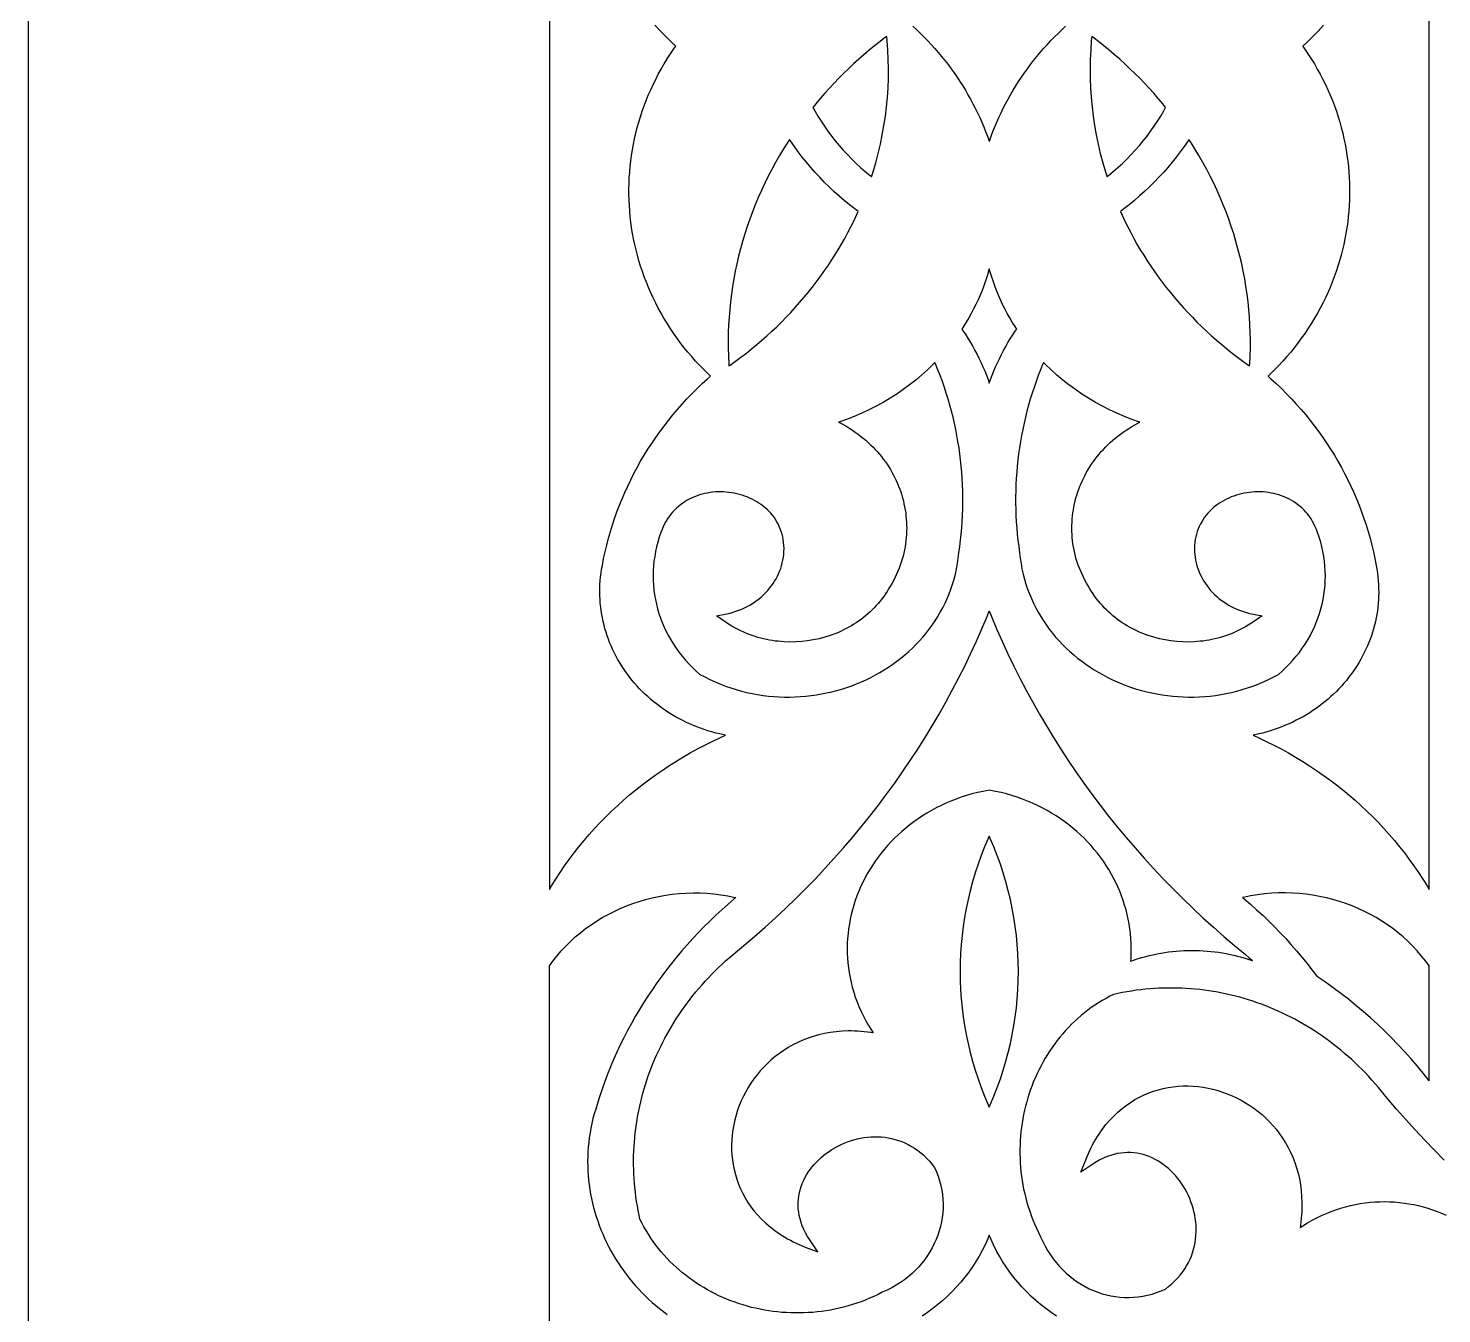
# Model space of a CAD drawing. Extents: x -492 to 492, y -420 to 420.
# Drawn here: x -492.5 to -356.9, y -324.9 to -201.6 of the extents above; entities that cross this region are included whole.
import ezdxf

# ---------------------------------------------------------------- set-up
doc = ezdxf.new("R2010")
doc.units = 0
doc.layers.add('LAYER_1', color=18, linetype='CONTINUOUS')

msp = doc.modelspace()

# ---------------------------------------------------------------- linework, layer by layer
at = {"layer": 'LAYER_1'}
for points in [[(-492.5, -420), (492.5, -420), (492.5, 420), (-492.5, 420)], [(-416.12, -210.98), (-415.78, -211.46), (-415.44, -211.93), (-415.07, -212.39), (-414.7, -212.84), (-414.31, -213.28), (-413.91, -213.71), (-413.5, -214.13), (-413.08, -214.55), (-412.64, -214.95), (-412.19, -215.34), (-411.73, -215.72), (-411.6, -215.83), (-411.45, -215.36), (-411.19, -214.48), (-410.95, -213.6), (-410.74, -212.71), (-410.56, -211.82), (-410.4, -210.92), (-410.27, -210.02), (-410.16, -209.12), (-410.07, -208.21), (-410.01, -207.3), (-409.98, -206.4), (-409.97, -205.49), (-409.99, -204.58), (-410.03, -203.67), (-410.09, -202.75), (-410.13, -202.37), (-410.25, -202.45), (-410.78, -202.86), (-411.3, -203.27), (-411.82, -203.69), (-412.33, -204.12), (-412.82, -204.56), (-413.32, -205), (-413.8, -205.46), (-414.27, -205.92), (-414.74, -206.38), (-415.19, -206.86), (-415.64, -207.34), (-416.08, -207.82), (-416.51, -208.32), (-416.94, -208.82), (-417.22, -209.17), (-417.04, -209.51), (-416.75, -210.01), (-416.44, -210.5)], [(-389.15, -215.36), (-389, -215.83), (-388.87, -215.72), (-388.41, -215.34), (-387.96, -214.95), (-387.52, -214.55), (-387.1, -214.13), (-386.69, -213.71), (-386.29, -213.28), (-385.9, -212.84), (-385.53, -212.39), (-385.16, -211.93), (-384.82, -211.46), (-384.48, -210.98), (-384.16, -210.5), (-383.85, -210.01), (-383.56, -209.51), (-383.38, -209.17), (-383.66, -208.82), (-384.09, -208.32), (-384.52, -207.82), (-384.96, -207.34), (-385.41, -206.86), (-385.86, -206.38), (-386.33, -205.92), (-386.8, -205.46), (-387.28, -205), (-387.78, -204.56), (-388.27, -204.12), (-388.78, -203.69), (-389.3, -203.27), (-389.82, -202.86), (-390.35, -202.45), (-390.47, -202.37), (-390.51, -202.75), (-390.57, -203.67), (-390.61, -204.58), (-390.63, -205.49), (-390.62, -206.4), (-390.59, -207.3), (-390.53, -208.21), (-390.44, -209.12), (-390.33, -210.02), (-390.2, -210.92), (-390.04, -211.82), (-389.86, -212.71), (-389.65, -213.6), (-389.41, -214.48)], [(-425.34, -230.78), (-425.35, -231.52), (-425.35, -232.27), (-425.33, -233.01), (-425.29, -233.76), (-425.28, -233.98), (-425.17, -233.91), (-424.64, -233.53), (-424.12, -233.14), (-423.6, -232.75), (-423.1, -232.34), (-422.6, -231.93), (-422.11, -231.51), (-421.63, -231.09), (-421.15, -230.66), (-420.69, -230.22), (-420.23, -229.77), (-419.79, -229.31), (-419.35, -228.85), (-418.92, -228.39), (-418.49, -227.91), (-418.08, -227.43), (-417.68, -226.94), (-417.28, -226.45), (-416.9, -225.95), (-416.52, -225.44), (-416.16, -224.93), (-415.8, -224.42), (-415.46, -223.89), (-415.12, -223.36), (-414.79, -222.83), (-414.47, -222.29), (-414.17, -221.74), (-413.87, -221.19), (-413.58, -220.64), (-413.3, -220.08), (-413.04, -219.51), (-412.88, -219.16), (-413.21, -218.91), (-413.72, -218.51), (-414.22, -218.1), (-414.72, -217.67), (-415.2, -217.24), (-415.67, -216.8), (-416.13, -216.34), (-416.57, -215.88), (-417.01, -215.41), (-417.43, -214.93), (-417.84, -214.44), (-418.24, -213.94), (-418.63, -213.43), (-419, -212.92), (-419.37, -212.39), (-419.46, -212.25), (-419.63, -212.51), (-420.03, -213.15), (-420.42, -213.8), (-420.8, -214.46), (-421.16, -215.12), (-421.51, -215.79), (-421.84, -216.46), (-422.16, -217.14), (-422.46, -217.82), (-422.75, -218.51), (-423.02, -219.21), (-423.28, -219.91), (-423.52, -220.61), (-423.75, -221.31), (-423.97, -222.03), (-424.16, -222.74), (-424.35, -223.46), (-424.52, -224.18), (-424.67, -224.9), (-424.81, -225.63), (-424.93, -226.36), (-425.04, -227.09), (-425.13, -227.83), (-425.2, -228.56), (-425.26, -229.3), (-425.31, -230.04)], [(-382.52, -227.43), (-382.11, -227.91), (-381.68, -228.39), (-381.25, -228.85), (-380.81, -229.31), (-380.37, -229.77), (-379.91, -230.22), (-379.45, -230.66), (-378.97, -231.09), (-378.49, -231.51), (-378, -231.93), (-377.5, -232.34), (-377, -232.75), (-376.48, -233.14), (-375.96, -233.53), (-375.43, -233.91), (-375.32, -233.98), (-375.31, -233.76), (-375.27, -233.01), (-375.25, -232.27), (-375.25, -231.52), (-375.26, -230.78), (-375.29, -230.04), (-375.34, -229.3), (-375.4, -228.56), (-375.47, -227.83), (-375.56, -227.09), (-375.67, -226.36), (-375.79, -225.63), (-375.93, -224.9), (-376.08, -224.18), (-376.25, -223.46), (-376.44, -222.74), (-376.63, -222.03), (-376.85, -221.31), (-377.08, -220.61), (-377.32, -219.91), (-377.58, -219.21), (-377.85, -218.51), (-378.14, -217.82), (-378.44, -217.14), (-378.76, -216.46), (-379.09, -215.79), (-379.44, -215.12), (-379.8, -214.46), (-380.18, -213.8), (-380.57, -213.15), (-380.97, -212.51), (-381.14, -212.25), (-381.23, -212.39), (-381.6, -212.92), (-381.97, -213.43), (-382.36, -213.94), (-382.76, -214.44), (-383.17, -214.93), (-383.59, -215.41), (-384.03, -215.88), (-384.47, -216.34), (-384.93, -216.8), (-385.4, -217.24), (-385.88, -217.67), (-386.38, -218.1), (-386.88, -218.51), (-387.39, -218.91), (-387.72, -219.16), (-387.56, -219.51), (-387.3, -220.08), (-387.02, -220.64), (-386.73, -221.19), (-386.43, -221.74), (-386.13, -222.29), (-385.81, -222.83), (-385.48, -223.36), (-385.14, -223.89), (-384.8, -224.42), (-384.44, -224.93), (-384.08, -225.44), (-383.7, -225.95), (-383.32, -226.45), (-382.92, -226.94)], [(-398.8, -228.52), (-399.02, -228.08), (-399.22, -227.64), (-399.42, -227.2), (-399.61, -226.75), (-399.78, -226.29), (-399.94, -225.83), (-400.1, -225.37), (-400.24, -224.9), (-400.3, -224.67), (-400.36, -224.9), (-400.5, -225.37), (-400.66, -225.83), (-400.82, -226.29), (-400.99, -226.75), (-401.18, -227.2), (-401.38, -227.64), (-401.58, -228.08), (-401.8, -228.52), (-402.03, -228.95), (-402.27, -229.38), (-402.51, -229.8), (-402.77, -230.21), (-402.93, -230.45), (-402.79, -230.64), (-402.55, -231.01), (-402.32, -231.38), (-402.09, -231.75), (-401.88, -232.13), (-401.67, -232.51), (-401.47, -232.9), (-401.27, -233.29), (-401.09, -233.68), (-400.91, -234.07), (-400.74, -234.47), (-400.58, -234.87), (-400.42, -235.28), (-400.3, -235.63), (-400.18, -235.28), (-400.02, -234.87), (-399.86, -234.47), (-399.69, -234.07), (-399.51, -233.68), (-399.33, -233.29), (-399.13, -232.9), (-398.93, -232.51), (-398.72, -232.13), (-398.51, -231.75), (-398.28, -231.38), (-398.05, -231.01), (-397.81, -230.64), (-397.67, -230.45), (-397.83, -230.21), (-398.09, -229.8), (-398.33, -229.38), (-398.57, -228.95)], [(-404.07, -237.76), (-404.24, -237.18), (-404.42, -236.61), (-404.6, -236.04), (-404.8, -235.47), (-405, -234.91), (-405.22, -234.35), (-405.45, -233.79), (-405.51, -233.64), (-405.7, -233.85), (-406.24, -234.36), (-406.79, -234.86), (-407.36, -235.34), (-407.95, -235.81), (-408.56, -236.25), (-409.18, -236.68), (-409.82, -237.09), (-410.48, -237.48), (-411.15, -237.85), (-411.84, -238.2), (-412.54, -238.53), (-413.26, -238.83), (-413.99, -239.12), (-414.73, -239.38), (-414.75, -239.39), (-414.55, -239.49), (-414.26, -239.65), (-413.97, -239.81), (-413.69, -239.98), (-413.42, -240.16), (-413.15, -240.34), (-412.89, -240.53), (-412.64, -240.72), (-412.39, -240.92), (-412.15, -241.12), (-411.91, -241.33), (-411.69, -241.54), (-411.47, -241.76), (-411.25, -241.99), (-411.05, -242.21), (-410.84, -242.45), (-410.65, -242.68), (-410.47, -242.92), (-410.29, -243.17), (-410.11, -243.42), (-409.95, -243.67), (-409.79, -243.93), (-409.64, -244.19), (-409.5, -244.45), (-409.36, -244.71), (-409.23, -244.98), (-409.11, -245.25), (-409, -245.53), (-408.89, -245.81), (-408.79, -246.08), (-408.7, -246.37), (-408.62, -246.65), (-408.54, -246.93), (-408.48, -247.22), (-408.42, -247.51), (-408.37, -247.8), (-408.32, -248.09), (-408.29, -248.38), (-408.26, -248.68), (-408.24, -248.97), (-408.23, -249.27), (-408.22, -249.56), (-408.23, -249.86), (-408.24, -250.16), (-408.26, -250.45), (-408.29, -250.75), (-408.33, -251.05), (-408.38, -251.34), (-408.44, -251.64), (-408.5, -251.94), (-408.57, -252.23), (-408.65, -252.52), (-408.75, -252.82), (-408.84, -253.11), (-408.95, -253.4), (-409.07, -253.69), (-409.2, -253.97), (-409.33, -254.26), (-409.47, -254.54), (-409.63, -254.82), (-409.79, -255.1), (-409.96, -255.37), (-410.11, -255.62), (-410.27, -255.86), (-410.43, -256.1), (-410.6, -256.33), (-410.78, -256.55), (-410.96, -256.77), (-411.15, -256.98), (-411.34, -257.19), (-411.54, -257.39), (-411.74, -257.58), (-411.95, -257.77), (-412.16, -257.95), (-412.38, -258.13), (-412.6, -258.3), (-412.83, -258.47), (-413.06, -258.62), (-413.29, -258.77), (-413.53, -258.92), (-413.77, -259.06), (-414.02, -259.19), (-414.27, -259.32), (-414.52, -259.44), (-414.77, -259.55), (-415.03, -259.66), (-415.56, -259.85), (-416.09, -260.02), (-416.63, -260.17), (-417.18, -260.28), (-417.73, -260.37), (-418.29, -260.44), (-418.85, -260.47), (-419.42, -260.48), (-419.98, -260.46), (-420.26, -260.44), (-420.54, -260.41), (-420.83, -260.38), (-421.11, -260.34), (-421.39, -260.29), (-421.67, -260.24), (-421.95, -260.17), (-422.22, -260.1), (-422.5, -260.03), (-422.77, -259.94), (-423.05, -259.85), (-423.32, -259.75), (-423.59, -259.65), (-423.85, -259.53), (-424.12, -259.41), (-424.38, -259.29), (-424.64, -259.15), (-424.9, -259.01), (-425.15, -258.86), (-425.4, -258.7), (-425.65, -258.53), (-426.47, -257.95), (-425.47, -257.77), (-425.17, -257.7), (-424.88, -257.62), (-424.6, -257.53), (-424.32, -257.43), (-424.05, -257.32), (-423.78, -257.2), (-423.52, -257.07), (-423.27, -256.94), (-423.03, -256.79), (-422.79, -256.63), (-422.56, -256.47), (-422.34, -256.29), (-422.13, -256.11), (-421.92, -255.92), (-421.73, -255.73), (-421.54, -255.52), (-421.37, -255.31), (-421.2, -255.1), (-421.04, -254.87), (-420.89, -254.64), (-420.75, -254.41), (-420.63, -254.17), (-420.51, -253.92), (-420.41, -253.67), (-420.31, -253.41), (-420.23, -253.15), (-420.16, -252.89), (-420.1, -252.62), (-420.05, -252.35), (-420.02, -252.08), (-420, -251.8), (-419.99, -251.5), (-420, -251.21), (-420.03, -250.93), (-420.07, -250.65), (-420.12, -250.38), (-420.18, -250.12), (-420.26, -249.87), (-420.35, -249.62), (-420.45, -249.38), (-420.56, -249.15), (-420.68, -248.93), (-420.81, -248.72), (-420.95, -248.51), (-421.1, -248.31), (-421.26, -248.12), (-421.43, -247.94), (-421.61, -247.76), (-421.79, -247.6), (-421.99, -247.44), (-422.19, -247.29), (-422.4, -247.15), (-422.61, -247.01), (-422.83, -246.89), (-423.06, -246.77), (-423.29, -246.66), (-423.52, -246.56), (-423.76, -246.47), (-424.01, -246.39), (-424.26, -246.32), (-424.51, -246.25), (-424.76, -246.2), (-425.01, -246.16), (-425.27, -246.12), (-425.53, -246.09), (-425.79, -246.08), (-426.05, -246.07), (-426.31, -246.07), (-426.57, -246.08), (-426.83, -246.11), (-427.09, -246.14), (-427.34, -246.18), (-427.59, -246.23), (-427.84, -246.29), (-428.09, -246.36), (-428.34, -246.44), (-428.58, -246.54), (-428.81, -246.64), (-429.04, -246.75), (-429.27, -246.87), (-429.49, -247), (-429.71, -247.14), (-429.92, -247.3), (-430.12, -247.46), (-430.31, -247.63), (-430.5, -247.82), (-430.68, -248.01), (-430.85, -248.22), (-431.02, -248.43), (-431.17, -248.66), (-431.32, -248.9), (-431.45, -249.15), (-431.58, -249.41), (-431.69, -249.68), (-431.8, -249.97), (-431.96, -250.43), (-432.1, -250.89), (-432.22, -251.34), (-432.32, -251.8), (-432.4, -252.27), (-432.47, -252.73), (-432.51, -253.19), (-432.54, -253.65), (-432.55, -254.11), (-432.54, -254.58), (-432.52, -255.03), (-432.47, -255.49), (-432.41, -255.95), (-432.33, -256.4), (-432.23, -256.85), (-432.12, -257.3), (-431.99, -257.74), (-431.84, -258.18), (-431.68, -258.61), (-431.49, -259.04), (-431.29, -259.46), (-431.08, -259.88), (-430.85, -260.28), (-430.6, -260.69), (-430.33, -261.08), (-430.05, -261.47), (-429.76, -261.85), (-429.44, -262.22), (-429.12, -262.58), (-428.77, -262.93), (-428.41, -263.27), (-428.06, -263.58), (-427.59, -263.83), (-427.1, -264.07), (-426.6, -264.3), (-426.1, -264.51), (-425.59, -264.71), (-425.08, -264.88), (-424.57, -265.04), (-424.06, -265.19), (-423.55, -265.31), (-423.04, -265.42), (-422.52, -265.52), (-422, -265.6), (-421.49, -265.66), (-420.97, -265.71), (-420.46, -265.74), (-419.94, -265.76), (-419.43, -265.76), (-418.92, -265.75), (-418.41, -265.72), (-417.9, -265.68), (-417.39, -265.62), (-416.89, -265.55), (-416.39, -265.46), (-415.9, -265.36), (-415.41, -265.25), (-414.92, -265.13), (-414.44, -264.99), (-413.96, -264.83), (-413.49, -264.67), (-413.03, -264.49), (-412.57, -264.3), (-412.12, -264.09), (-411.67, -263.87), (-411.23, -263.64), (-410.8, -263.4), (-410.38, -263.15), (-409.97, -262.89), (-409.56, -262.61), (-409.17, -262.32), (-408.78, -262.02), (-408.4, -261.71), (-408.03, -261.39), (-407.68, -261.06), (-407.33, -260.72), (-407, -260.37), (-406.67, -260), (-406.36, -259.63), (-406.06, -259.25), (-405.78, -258.86), (-405.5, -258.45), (-405.24, -258.04), (-405, -257.62), (-404.76, -257.19), (-404.54, -256.76), (-404.34, -256.31), (-404.15, -255.85), (-403.98, -255.39), (-403.82, -254.92), (-403.67, -254.44), (-403.55, -253.95), (-403.44, -253.45), (-403.35, -252.95), (-403.27, -252.44), (-403.21, -251.91), (-403.13, -251.31), (-403.05, -250.71), (-402.99, -250.12), (-402.93, -249.53), (-402.89, -248.93), (-402.86, -248.34), (-402.84, -247.74), (-402.83, -247.15), (-402.83, -246.56), (-402.84, -245.96), (-402.86, -245.37), (-402.89, -244.78), (-402.93, -244.18), (-402.98, -243.59), (-403.05, -243), (-403.12, -242.41), (-403.2, -241.83), (-403.3, -241.24), (-403.4, -240.66), (-403.51, -240.07), (-403.64, -239.49), (-403.77, -238.91), (-403.92, -238.33)], [(-371.83, -262.93), (-371.48, -262.58), (-371.16, -262.22), (-370.84, -261.85), (-370.55, -261.47), (-370.27, -261.08), (-370, -260.69), (-369.75, -260.28), (-369.52, -259.88), (-369.31, -259.46), (-369.11, -259.04), (-368.92, -258.61), (-368.76, -258.18), (-368.61, -257.74), (-368.48, -257.3), (-368.37, -256.85), (-368.27, -256.4), (-368.19, -255.95), (-368.13, -255.49), (-368.08, -255.03), (-368.06, -254.58), (-368.05, -254.11), (-368.06, -253.65), (-368.09, -253.19), (-368.13, -252.73), (-368.2, -252.27), (-368.28, -251.8), (-368.38, -251.34), (-368.5, -250.89), (-368.64, -250.43), (-368.8, -249.97), (-368.91, -249.68), (-369.02, -249.41), (-369.15, -249.15), (-369.28, -248.9), (-369.43, -248.66), (-369.58, -248.43), (-369.75, -248.22), (-369.92, -248.01), (-370.1, -247.82), (-370.29, -247.63), (-370.48, -247.46), (-370.68, -247.3), (-370.89, -247.14), (-371.11, -247), (-371.33, -246.87), (-371.56, -246.75), (-371.79, -246.64), (-372.02, -246.54), (-372.26, -246.44), (-372.51, -246.36), (-372.76, -246.29), (-373.01, -246.23), (-373.26, -246.18), (-373.51, -246.14), (-373.77, -246.11), (-374.03, -246.08), (-374.29, -246.07), (-374.55, -246.07), (-374.81, -246.08), (-375.07, -246.09), (-375.33, -246.12), (-375.59, -246.16), (-375.84, -246.2), (-376.09, -246.25), (-376.35, -246.32), (-376.59, -246.39), (-376.84, -246.47), (-377.08, -246.56), (-377.31, -246.66), (-377.54, -246.77), (-377.77, -246.89), (-377.99, -247.01), (-378.2, -247.15), (-378.41, -247.29), (-378.61, -247.44), (-378.81, -247.6), (-378.99, -247.76), (-379.17, -247.94), (-379.34, -248.12), (-379.5, -248.31), (-379.65, -248.51), (-379.79, -248.72), (-379.92, -248.93), (-380.04, -249.15), (-380.15, -249.38), (-380.25, -249.62), (-380.34, -249.87), (-380.42, -250.12), (-380.48, -250.38), (-380.53, -250.65), (-380.57, -250.93), (-380.6, -251.21), (-380.61, -251.5), (-380.6, -251.8), (-380.58, -252.08), (-380.55, -252.35), (-380.5, -252.62), (-380.44, -252.89), (-380.37, -253.15), (-380.29, -253.41), (-380.19, -253.67), (-380.09, -253.92), (-379.97, -254.17), (-379.85, -254.41), (-379.71, -254.64), (-379.56, -254.87), (-379.4, -255.1), (-379.23, -255.31), (-379.06, -255.52), (-378.87, -255.73), (-378.68, -255.92), (-378.47, -256.11), (-378.26, -256.29), (-378.04, -256.47), (-377.81, -256.63), (-377.57, -256.79), (-377.33, -256.94), (-377.08, -257.07), (-376.82, -257.2), (-376.55, -257.32), (-376.28, -257.43), (-376, -257.53), (-375.72, -257.62), (-375.43, -257.7), (-375.13, -257.77), (-374.13, -257.95), (-374.95, -258.53), (-375.2, -258.7), (-375.45, -258.86), (-375.7, -259.01), (-375.96, -259.15), (-376.22, -259.29), (-376.48, -259.41), (-376.75, -259.53), (-377.01, -259.65), (-377.28, -259.75), (-377.55, -259.85), (-377.83, -259.94), (-378.1, -260.03), (-378.38, -260.1), (-378.65, -260.17), (-378.93, -260.24), (-379.21, -260.29), (-379.49, -260.34), (-379.77, -260.38), (-380.06, -260.41), (-380.34, -260.44), (-380.62, -260.46), (-381.18, -260.48), (-381.75, -260.47), (-382.31, -260.44), (-382.87, -260.37), (-383.42, -260.28), (-383.97, -260.17), (-384.51, -260.02), (-385.04, -259.85), (-385.57, -259.66), (-385.83, -259.55), (-386.08, -259.44), (-386.33, -259.32), (-386.58, -259.19), (-386.83, -259.06), (-387.07, -258.92), (-387.31, -258.77), (-387.54, -258.62), (-387.77, -258.47), (-388, -258.3), (-388.22, -258.13), (-388.44, -257.95), (-388.65, -257.77), (-388.86, -257.58), (-389.06, -257.39), (-389.26, -257.19), (-389.45, -256.98), (-389.64, -256.77), (-389.82, -256.55), (-390, -256.33), (-390.17, -256.1), (-390.33, -255.86), (-390.49, -255.62), (-390.64, -255.37), (-390.81, -255.1), (-390.97, -254.82), (-391.13, -254.54), (-391.27, -254.26), (-391.4, -253.97), (-391.53, -253.69), (-391.65, -253.4), (-391.76, -253.11), (-391.85, -252.82), (-391.95, -252.52), (-392.03, -252.23), (-392.1, -251.94), (-392.16, -251.64), (-392.22, -251.34), (-392.27, -251.05), (-392.31, -250.75), (-392.34, -250.45), (-392.36, -250.16), (-392.37, -249.86), (-392.38, -249.56), (-392.37, -249.27), (-392.36, -248.97), (-392.34, -248.68), (-392.31, -248.38), (-392.28, -248.09), (-392.23, -247.8), (-392.18, -247.51), (-392.12, -247.22), (-392.06, -246.93), (-391.98, -246.65), (-391.9, -246.37), (-391.81, -246.08), (-391.71, -245.81), (-391.6, -245.53), (-391.49, -245.25), (-391.37, -244.98), (-391.24, -244.71), (-391.1, -244.45), (-390.96, -244.19), (-390.81, -243.93), (-390.65, -243.67), (-390.49, -243.42), (-390.31, -243.17), (-390.13, -242.92), (-389.95, -242.68), (-389.76, -242.45), (-389.55, -242.21), (-389.35, -241.99), (-389.13, -241.76), (-388.91, -241.54), (-388.69, -241.33), (-388.45, -241.12), (-388.21, -240.92), (-387.96, -240.72), (-387.71, -240.53), (-387.45, -240.34), (-387.18, -240.16), (-386.91, -239.98), (-386.63, -239.81), (-386.34, -239.65), (-386.05, -239.49), (-385.85, -239.39), (-385.87, -239.38), (-386.61, -239.12), (-387.34, -238.83), (-388.06, -238.53), (-388.76, -238.2), (-389.45, -237.85), (-390.12, -237.48), (-390.78, -237.09), (-391.42, -236.68), (-392.04, -236.25), (-392.65, -235.81), (-393.24, -235.34), (-393.81, -234.86), (-394.36, -234.36), (-394.9, -233.85), (-395.09, -233.64), (-395.15, -233.79), (-395.38, -234.35), (-395.6, -234.91), (-395.8, -235.47), (-396, -236.04), (-396.18, -236.61), (-396.36, -237.18), (-396.53, -237.76), (-396.68, -238.33), (-396.83, -238.91), (-396.96, -239.49), (-397.09, -240.07), (-397.2, -240.66), (-397.3, -241.24), (-397.4, -241.83), (-397.48, -242.41), (-397.55, -243), (-397.62, -243.59), (-397.67, -244.18), (-397.71, -244.78), (-397.74, -245.37), (-397.76, -245.96), (-397.77, -246.56), (-397.77, -247.15), (-397.76, -247.74), (-397.74, -248.34), (-397.71, -248.93), (-397.67, -249.53), (-397.61, -250.12), (-397.55, -250.71), (-397.47, -251.31), (-397.39, -251.91), (-397.33, -252.44), (-397.25, -252.95), (-397.16, -253.45), (-397.05, -253.95), (-396.93, -254.44), (-396.78, -254.92), (-396.62, -255.39), (-396.45, -255.85), (-396.26, -256.31), (-396.06, -256.76), (-395.84, -257.19), (-395.6, -257.62), (-395.36, -258.04), (-395.1, -258.45), (-394.82, -258.86), (-394.54, -259.25), (-394.24, -259.63), (-393.93, -260), (-393.6, -260.37), (-393.27, -260.72), (-392.92, -261.06), (-392.57, -261.39), (-392.2, -261.71), (-391.82, -262.02), (-391.43, -262.32), (-391.04, -262.61), (-390.63, -262.89), (-390.22, -263.15), (-389.8, -263.4), (-389.37, -263.64), (-388.93, -263.87), (-388.48, -264.09), (-388.03, -264.3), (-387.57, -264.49), (-387.11, -264.67), (-386.64, -264.83), (-386.16, -264.99), (-385.68, -265.13), (-385.19, -265.25), (-384.7, -265.36), (-384.21, -265.46), (-383.71, -265.55), (-383.21, -265.62), (-382.7, -265.68), (-382.19, -265.72), (-381.68, -265.75), (-381.17, -265.76), (-380.66, -265.76), (-380.14, -265.74), (-379.63, -265.71), (-379.11, -265.66), (-378.6, -265.6), (-378.08, -265.52), (-377.56, -265.42), (-377.05, -265.31), (-376.54, -265.19), (-376.03, -265.04), (-375.52, -264.88), (-375.01, -264.71), (-374.5, -264.51), (-374, -264.3), (-373.5, -264.07), (-373.01, -263.83), (-372.54, -263.58), (-372.19, -263.27)], [(-398.95, -282.64), (-399.23, -281.8), (-399.53, -280.97), (-399.85, -280.14), (-400.2, -279.32), (-400.3, -279.1), (-400.4, -279.32), (-400.75, -280.14), (-401.07, -280.97), (-401.37, -281.8), (-401.65, -282.64), (-401.9, -283.49), (-402.13, -284.34), (-402.33, -285.19), (-402.51, -286.05), (-402.66, -286.91), (-402.8, -287.77), (-402.9, -288.63), (-402.99, -289.5), (-403.05, -290.37), (-403.08, -291.23), (-403.09, -292.1), (-403.08, -292.97), (-403.05, -293.84), (-402.99, -294.7), (-402.9, -295.57), (-402.8, -296.43), (-402.66, -297.29), (-402.51, -298.15), (-402.33, -299.01), (-402.12, -299.86), (-401.9, -300.71), (-401.65, -301.55), (-401.37, -302.39), (-401.07, -303.23), (-400.75, -304.06), (-400.4, -304.88), (-400.3, -305.1), (-400.2, -304.88), (-399.85, -304.06), (-399.53, -303.23), (-399.23, -302.39), (-398.95, -301.55), (-398.7, -300.71), (-398.48, -299.86), (-398.27, -299.01), (-398.09, -298.15), (-397.94, -297.29), (-397.8, -296.43), (-397.7, -295.57), (-397.61, -294.7), (-397.55, -293.84), (-397.52, -292.97), (-397.51, -292.1), (-397.52, -291.23), (-397.55, -290.37), (-397.61, -289.5), (-397.7, -288.63), (-397.8, -287.77), (-397.94, -286.91), (-398.09, -286.05), (-398.27, -285.19), (-398.47, -284.34), (-398.7, -283.49)]]:
    msp.add_lwpolyline(points, close=True, dxfattribs=at)
for points in [[(-442.5, -157.68), (-442.5, -284.22), (-442.3, -283.88), (-441.9, -283.23), (-441.48, -282.59), (-441.05, -281.96), (-440.6, -281.34), (-440.14, -280.72), (-439.67, -280.12), (-439.18, -279.53), (-438.68, -278.94), (-438.16, -278.37), (-437.64, -277.81), (-437.1, -277.25), (-436.54, -276.71), (-435.98, -276.18), (-435.4, -275.66), (-434.81, -275.15), (-434.21, -274.66), (-433.6, -274.17), (-432.97, -273.7), (-432.34, -273.24), (-431.69, -272.79), (-431.04, -272.35), (-430.37, -271.93), (-429.69, -271.52), (-429, -271.12), (-428.3, -270.74), (-427.59, -270.36), (-426.88, -270.01), (-426.15, -269.66), (-425.61, -269.42), (-425.77, -269.39), (-426.16, -269.3), (-426.54, -269.21), (-426.92, -269.11), (-427.29, -269), (-427.65, -268.88), (-428.02, -268.75), (-428.37, -268.61), (-428.73, -268.47), (-429.07, -268.32), (-429.42, -268.16), (-429.75, -267.99), (-430.08, -267.82), (-430.41, -267.64), (-430.73, -267.45), (-431.05, -267.26), (-431.35, -267.06), (-431.66, -266.85), (-431.95, -266.63), (-432.24, -266.41), (-432.53, -266.18), (-432.8, -265.95), (-433.07, -265.71), (-433.34, -265.47), (-433.6, -265.22), (-433.85, -264.96), (-434.09, -264.7), (-434.33, -264.43), (-434.56, -264.16), (-434.78, -263.88), (-434.99, -263.6), (-435.2, -263.31), (-435.4, -263.02), (-435.59, -262.72), (-435.78, -262.42), (-435.96, -262.11), (-436.12, -261.8), (-436.28, -261.49), (-436.44, -261.17), (-436.58, -260.85), (-436.72, -260.53), (-436.84, -260.2), (-436.96, -259.87), (-437.07, -259.53), (-437.17, -259.2), (-437.26, -258.86), (-437.35, -258.51), (-437.42, -258.17), (-437.48, -257.82), (-437.54, -257.47), (-437.58, -257.12), (-437.62, -256.76), (-437.64, -256.4), (-437.66, -256.04), (-437.67, -255.68), (-437.66, -255.32), (-437.65, -254.96), (-437.62, -254.59), (-437.59, -254.23), (-437.54, -253.86), (-437.49, -253.5), (-437.42, -253.13), (-437.3, -252.47), (-437.16, -251.82), (-437, -251.17), (-436.83, -250.52), (-436.65, -249.88), (-436.45, -249.24), (-436.24, -248.61), (-436.02, -247.98), (-435.78, -247.35), (-435.53, -246.73), (-435.27, -246.12), (-434.99, -245.51), (-434.7, -244.91), (-434.39, -244.31), (-434.08, -243.72), (-433.75, -243.13), (-433.41, -242.55), (-433.05, -241.98), (-432.68, -241.42), (-432.3, -240.86), (-431.91, -240.3), (-431.5, -239.76), (-431.09, -239.22), (-430.66, -238.69), (-430.22, -238.17), (-429.76, -237.65), (-429.3, -237.15), (-428.82, -236.65), (-428.34, -236.16), (-427.84, -235.68), (-427.33, -235.21), (-427.05, -234.96), (-427.24, -234.78), (-427.66, -234.37), (-428.07, -233.95), (-428.47, -233.52), (-428.85, -233.09), (-429.23, -232.65), (-429.59, -232.2), (-429.94, -231.75), (-430.27, -231.29), (-430.6, -230.83), (-430.91, -230.36), (-431.21, -229.89), (-431.51, -229.41), (-431.78, -228.93), (-432.05, -228.44), (-432.3, -227.95), (-432.55, -227.46), (-432.78, -226.96), (-433, -226.45), (-433.2, -225.95), (-433.4, -225.44), (-433.58, -224.93), (-433.75, -224.41), (-433.91, -223.89), (-434.06, -223.37), (-434.19, -222.85), (-434.32, -222.32), (-434.43, -221.8), (-434.52, -221.27), (-434.61, -220.74), (-434.69, -220.2), (-434.75, -219.67), (-434.8, -219.14), (-434.83, -218.6), (-434.86, -218.06), (-434.87, -217.53), (-434.87, -216.99), (-434.86, -216.45), (-434.84, -215.92), (-434.8, -215.38), (-434.76, -214.84), (-434.7, -214.31), (-434.62, -213.78), (-434.54, -213.24), (-434.44, -212.71), (-434.33, -212.18), (-434.21, -211.65), (-434.07, -211.12), (-433.93, -210.6), (-433.77, -210.07), (-433.6, -209.55), (-433.41, -209.04), (-433.22, -208.52), (-433.01, -208.01), (-432.78, -207.5), (-432.55, -206.99), (-432.3, -206.49), (-432.05, -205.99), (-431.77, -205.5), (-431.49, -205.01), (-431.19, -204.52), (-430.88, -204.04), (-430.56, -203.56), (-430.38, -203.31), (-430.76, -202.96), (-431.31, -202.41), (-431.85, -201.86), (-432.37, -201.29)], [(-368.23, -201.29), (-368.75, -201.86), (-369.29, -202.41), (-369.84, -202.96), (-370.22, -203.31), (-370.04, -203.56), (-369.72, -204.04), (-369.41, -204.52), (-369.11, -205.01), (-368.83, -205.5), (-368.55, -205.99), (-368.3, -206.49), (-368.05, -206.99), (-367.82, -207.5), (-367.59, -208.01), (-367.38, -208.52), (-367.19, -209.04), (-367, -209.55), (-366.83, -210.07), (-366.67, -210.6), (-366.53, -211.12), (-366.39, -211.65), (-366.27, -212.18), (-366.16, -212.71), (-366.06, -213.24), (-365.98, -213.78), (-365.9, -214.31), (-365.84, -214.84), (-365.8, -215.38), (-365.76, -215.92), (-365.74, -216.45), (-365.73, -216.99), (-365.73, -217.53), (-365.74, -218.06), (-365.77, -218.6), (-365.8, -219.14), (-365.85, -219.67), (-365.91, -220.2), (-365.99, -220.74), (-366.08, -221.27), (-366.17, -221.8), (-366.28, -222.32), (-366.41, -222.85), (-366.54, -223.37), (-366.69, -223.89), (-366.85, -224.41), (-367.02, -224.93), (-367.2, -225.44), (-367.4, -225.95), (-367.6, -226.45), (-367.82, -226.96), (-368.05, -227.46), (-368.3, -227.95), (-368.55, -228.44), (-368.82, -228.93), (-369.09, -229.41), (-369.39, -229.89), (-369.69, -230.36), (-370, -230.83), (-370.33, -231.29), (-370.66, -231.75), (-371.01, -232.2), (-371.37, -232.65), (-371.75, -233.09), (-372.13, -233.52), (-372.53, -233.95), (-372.94, -234.37), (-373.36, -234.78), (-373.55, -234.96), (-373.27, -235.21), (-372.76, -235.68), (-372.26, -236.16), (-371.78, -236.65), (-371.3, -237.15), (-370.84, -237.65), (-370.38, -238.17), (-369.94, -238.69), (-369.51, -239.22), (-369.1, -239.76), (-368.69, -240.3), (-368.3, -240.86), (-367.92, -241.42), (-367.55, -241.98), (-367.19, -242.55), (-366.85, -243.13), (-366.52, -243.72), (-366.21, -244.31), (-365.9, -244.91), (-365.61, -245.51), (-365.33, -246.12), (-365.07, -246.73), (-364.82, -247.35), (-364.58, -247.98), (-364.36, -248.61), (-364.15, -249.24), (-363.95, -249.88), (-363.77, -250.52), (-363.6, -251.17), (-363.44, -251.82), (-363.3, -252.47), (-363.18, -253.13), (-363.11, -253.5), (-363.06, -253.86), (-363.01, -254.23), (-362.98, -254.59), (-362.95, -254.96), (-362.94, -255.32), (-362.93, -255.68), (-362.94, -256.04), (-362.96, -256.4), (-362.98, -256.76), (-363.02, -257.12), (-363.06, -257.47), (-363.12, -257.82), (-363.18, -258.17), (-363.25, -258.51), (-363.34, -258.86), (-363.43, -259.2), (-363.53, -259.53), (-363.64, -259.87), (-363.76, -260.2), (-363.88, -260.53), (-364.02, -260.85), (-364.16, -261.17), (-364.32, -261.49), (-364.48, -261.8), (-364.64, -262.11), (-364.82, -262.42), (-365.01, -262.72), (-365.2, -263.02), (-365.4, -263.31), (-365.61, -263.6), (-365.82, -263.88), (-366.04, -264.16), (-366.27, -264.43), (-366.51, -264.7), (-366.75, -264.96), (-367, -265.22), (-367.26, -265.47), (-367.53, -265.71), (-367.8, -265.95), (-368.07, -266.18), (-368.36, -266.41), (-368.65, -266.63), (-368.94, -266.85), (-369.25, -267.06), (-369.55, -267.26), (-369.87, -267.45), (-370.19, -267.64), (-370.52, -267.82), (-370.85, -267.99), (-371.18, -268.16), (-371.53, -268.32), (-371.87, -268.47), (-372.23, -268.61), (-372.58, -268.75), (-372.95, -268.88), (-373.31, -269), (-373.68, -269.11), (-374.06, -269.21), (-374.44, -269.3), (-374.83, -269.39), (-374.99, -269.42), (-374.45, -269.66), (-373.72, -270.01), (-373.01, -270.36), (-372.3, -270.74), (-371.6, -271.12), (-370.91, -271.52), (-370.23, -271.93), (-369.56, -272.35), (-368.91, -272.79), (-368.26, -273.24), (-367.63, -273.7), (-367, -274.17), (-366.39, -274.66), (-365.79, -275.15), (-365.2, -275.66), (-364.62, -276.18), (-364.06, -276.71), (-363.5, -277.25), (-362.96, -277.81), (-362.44, -278.37), (-361.92, -278.94), (-361.42, -279.53), (-360.93, -280.12), (-360.46, -280.72), (-360, -281.34), (-359.55, -281.96), (-359.12, -282.59), (-358.7, -283.23), (-358.3, -283.88), (-358.1, -284.22), (-358.1, -157.68)], [(-407.63, -201.38), (-407.26, -201.72), (-406.9, -202.07), (-406.54, -202.43), (-406.19, -202.79), (-405.85, -203.16), (-405.52, -203.53), (-405.19, -203.91), (-404.87, -204.29), (-404.56, -204.68), (-404.25, -205.07), (-403.96, -205.47), (-403.67, -205.87), (-403.39, -206.28), (-403.11, -206.69), (-402.85, -207.11), (-402.59, -207.53), (-402.34, -207.96), (-402.1, -208.38), (-401.87, -208.82), (-401.65, -209.25), (-401.43, -209.7), (-401.22, -210.14), (-401.02, -210.59), (-400.83, -211.04), (-400.65, -211.5), (-400.48, -211.95), (-400.31, -212.42), (-400.3, -212.46), (-400.29, -212.42), (-400.12, -211.95), (-399.95, -211.5), (-399.77, -211.04), (-399.58, -210.59), (-399.38, -210.14), (-399.17, -209.7), (-398.95, -209.25), (-398.73, -208.82), (-398.5, -208.38), (-398.26, -207.96), (-398.01, -207.53), (-397.75, -207.11), (-397.49, -206.69), (-397.21, -206.28), (-396.93, -205.87), (-396.64, -205.47), (-396.35, -205.07), (-396.04, -204.68), (-395.73, -204.29), (-395.41, -203.91), (-395.08, -203.53), (-394.75, -203.16), (-394.41, -202.79), (-394.06, -202.43), (-393.7, -202.07), (-393.34, -201.72), (-392.97, -201.38)], [(-386.72, -291.1), (-386.7, -290.79), (-386.68, -290.32), (-386.67, -289.85), (-386.68, -289.38), (-386.71, -288.92), (-386.75, -288.45), (-386.81, -287.99), (-386.88, -287.53), (-386.96, -287.07), (-387.06, -286.62), (-387.18, -286.17), (-387.31, -285.72), (-387.45, -285.27), (-387.61, -284.83), (-387.78, -284.4), (-387.96, -283.97), (-388.16, -283.55), (-388.37, -283.13), (-388.6, -282.71), (-388.84, -282.31), (-389.09, -281.91), (-389.35, -281.51), (-389.63, -281.13), (-389.92, -280.75), (-390.22, -280.38), (-390.53, -280.01), (-390.86, -279.66), (-391.2, -279.31), (-391.55, -278.98), (-391.91, -278.65), (-392.28, -278.33), (-392.67, -278.02), (-393.06, -277.72), (-393.47, -277.44), (-393.89, -277.16), (-394.32, -276.9), (-394.76, -276.64), (-395.21, -276.4), (-395.67, -276.17), (-396.14, -275.95), (-396.62, -275.75), (-397.11, -275.56), (-397.61, -275.38), (-398.12, -275.22), (-398.64, -275.06), (-399.16, -274.93), (-399.7, -274.81), (-400.3, -274.69), (-400.9, -274.81), (-401.44, -274.93), (-401.96, -275.06), (-402.48, -275.22), (-402.99, -275.38), (-403.49, -275.56), (-403.98, -275.75), (-404.46, -275.95), (-404.93, -276.17), (-405.39, -276.4), (-405.84, -276.64), (-406.28, -276.9), (-406.71, -277.16), (-407.13, -277.44), (-407.54, -277.72), (-407.93, -278.02), (-408.32, -278.33), (-408.69, -278.65), (-409.05, -278.98), (-409.4, -279.31), (-409.74, -279.66), (-410.07, -280.01), (-410.38, -280.38), (-410.68, -280.75), (-410.97, -281.13), (-411.25, -281.51), (-411.51, -281.91), (-411.76, -282.31), (-412, -282.71), (-412.23, -283.13), (-412.44, -283.55), (-412.64, -283.97), (-412.82, -284.4), (-412.99, -284.83), (-413.15, -285.27), (-413.29, -285.72), (-413.42, -286.17), (-413.54, -286.62), (-413.64, -287.07), (-413.72, -287.53), (-413.79, -287.99), (-413.85, -288.45), (-413.89, -288.92), (-413.92, -289.38), (-413.93, -289.85), (-413.92, -290.32), (-413.9, -290.79), (-413.86, -291.26), (-413.81, -291.73), (-413.74, -292.2), (-413.66, -292.67), (-413.56, -293.14), (-413.44, -293.61), (-413.3, -294.07), (-413.15, -294.54), (-412.98, -295), (-412.8, -295.46), (-412.59, -295.92), (-412.37, -296.37), (-412.14, -296.82), (-411.88, -297.27), (-411.61, -297.71), (-411.43, -297.98), (-411.67, -297.94), (-411.99, -297.9), (-412.31, -297.87), (-412.62, -297.84), (-412.93, -297.82), (-413.23, -297.81), (-413.53, -297.8), (-413.84, -297.8), (-414.42, -297.83), (-415, -297.88), (-415.57, -297.95), (-416.12, -298.05), (-416.65, -298.17), (-417.18, -298.32), (-417.69, -298.49), (-418.18, -298.69), (-418.66, -298.9), (-419.13, -299.13), (-419.58, -299.39), (-420.01, -299.66), (-420.43, -299.95), (-420.83, -300.25), (-421.22, -300.58), (-421.58, -300.91), (-421.93, -301.27), (-422.27, -301.63), (-422.58, -302.01), (-422.88, -302.4), (-423.16, -302.8), (-423.42, -303.22), (-423.67, -303.64), (-423.89, -304.07), (-424.09, -304.51), (-424.28, -304.96), (-424.44, -305.41), (-424.59, -305.87), (-424.71, -306.34), (-424.82, -306.81), (-424.9, -307.28), (-424.96, -307.76), (-425, -308.23), (-425.02, -308.71), (-425.02, -309.19), (-424.99, -309.67), (-424.94, -310.15), (-424.87, -310.62), (-424.78, -311.1), (-424.66, -311.57), (-424.52, -312.03), (-424.35, -312.49), (-424.16, -312.94), (-423.95, -313.39), (-423.71, -313.82), (-423.45, -314.25), (-423.16, -314.67), (-422.84, -315.08), (-422.5, -315.48), (-422.14, -315.86), (-421.74, -316.24), (-421.33, -316.6), (-420.88, -316.94), (-420.41, -317.27), (-420.16, -317.43), (-419.91, -317.58), (-419.65, -317.73), (-419.38, -317.88), (-419.11, -318.02), (-418.83, -318.15), (-418.54, -318.29), (-418.25, -318.41), (-417.95, -318.54), (-416.74, -319), (-417.53, -317.85), (-417.75, -317.51), (-417.93, -317.18), (-418.1, -316.84), (-418.24, -316.5), (-418.36, -316.17), (-418.45, -315.84), (-418.53, -315.52), (-418.58, -315.19), (-418.62, -314.87), (-418.63, -314.55), (-418.63, -314.24), (-418.61, -313.93), (-418.57, -313.62), (-418.51, -313.32), (-418.44, -313.03), (-418.35, -312.73), (-418.24, -312.45), (-418.12, -312.17), (-417.98, -311.89), (-417.83, -311.62), (-417.67, -311.36), (-417.49, -311.1), (-417.3, -310.85), (-417.1, -310.61), (-416.89, -310.38), (-416.66, -310.15), (-416.43, -309.94), (-416.18, -309.73), (-415.92, -309.53), (-415.66, -309.35), (-415.39, -309.17), (-415.11, -309), (-414.82, -308.85), (-414.52, -308.7), (-414.22, -308.57), (-413.91, -308.45), (-413.6, -308.34), (-413.29, -308.24), (-412.97, -308.16), (-412.64, -308.09), (-412.32, -308.03), (-411.99, -307.99), (-411.66, -307.96), (-411.33, -307.95), (-411, -307.95), (-410.66, -307.97), (-410.33, -308), (-410, -308.05), (-409.67, -308.12), (-409.35, -308.2), (-409.02, -308.3), (-408.7, -308.41), (-408.39, -308.54), (-408.07, -308.7), (-407.77, -308.87), (-407.46, -309.05), (-407.16, -309.26), (-406.87, -309.49), (-406.59, -309.73), (-406.31, -310), (-406.04, -310.29), (-405.77, -310.6), (-405.54, -310.9), (-405.36, -311.31), (-405.2, -311.74), (-405.06, -312.18), (-404.94, -312.62), (-404.85, -313.06), (-404.79, -313.5), (-404.75, -313.95), (-404.73, -314.39), (-404.73, -314.83), (-404.76, -315.26), (-404.81, -315.7), (-404.88, -316.13), (-404.98, -316.55), (-405.09, -316.98), (-405.23, -317.39), (-405.39, -317.8), (-405.57, -318.2), (-405.77, -318.6), (-405.99, -318.98), (-406.23, -319.36), (-406.49, -319.72), (-406.76, -320.08), (-407.06, -320.42), (-407.38, -320.75), (-407.71, -321.07), (-408.07, -321.38), (-408.44, -321.67), (-408.83, -321.94), (-409.23, -322.2), (-409.65, -322.44), (-410.09, -322.66), (-410.56, -322.87), (-410.97, -323.08), (-411.37, -323.27), (-411.78, -323.45), (-412.19, -323.62), (-412.6, -323.78), (-413.01, -323.92), (-413.43, -324.06), (-413.85, -324.19), (-414.27, -324.3), (-414.69, -324.4), (-415.11, -324.5), (-415.53, -324.58), (-415.96, -324.65), (-416.38, -324.71), (-416.81, -324.76), (-417.23, -324.8), (-417.66, -324.83), (-418.08, -324.85), (-418.51, -324.86), (-418.93, -324.86), (-419.35, -324.85), (-419.78, -324.83), (-420.2, -324.8), (-420.62, -324.76), (-421.04, -324.71), (-421.45, -324.65), (-421.87, -324.58), (-422.28, -324.5), (-422.69, -324.41), (-423.1, -324.32), (-423.5, -324.21), (-423.9, -324.09), (-424.3, -323.97), (-424.69, -323.83), (-425.08, -323.69), (-425.47, -323.54), (-425.85, -323.37), (-426.23, -323.2), (-426.6, -323.02), (-426.97, -322.83), (-427.33, -322.64), (-427.69, -322.43), (-428.04, -322.22), (-428.39, -321.99), (-428.73, -321.76), (-429.06, -321.52), (-429.39, -321.27), (-429.72, -321.02), (-430.03, -320.75), (-430.34, -320.48), (-430.64, -320.2), (-430.94, -319.91), (-431.22, -319.61), (-431.5, -319.31), (-431.77, -318.99), (-432.04, -318.67), (-432.29, -318.34), (-432.54, -318.01), (-432.77, -317.67), (-433, -317.31), (-433.22, -316.96), (-433.43, -316.59), (-433.63, -316.22), (-433.81, -315.87), (-433.9, -315.46), (-433.98, -315.03), (-434.06, -314.59), (-434.13, -314.15), (-434.2, -313.71), (-434.25, -313.27), (-434.3, -312.83), (-434.34, -312.39), (-434.37, -311.95), (-434.4, -311.52), (-434.41, -311.08), (-434.42, -310.64), (-434.42, -310.2), (-434.42, -309.77), (-434.4, -309.33), (-434.38, -308.9), (-434.35, -308.46), (-434.31, -308.03), (-434.27, -307.6), (-434.21, -307.16), (-434.15, -306.73), (-434.09, -306.3), (-434.01, -305.88), (-433.93, -305.45), (-433.84, -305.03), (-433.74, -304.6), (-433.64, -304.18), (-433.53, -303.76), (-433.41, -303.34), (-433.28, -302.93), (-433.15, -302.51), (-433.01, -302.1), (-432.86, -301.69), (-432.71, -301.28), (-432.54, -300.87), (-432.37, -300.47), (-432.2, -300.07), (-432.01, -299.67), (-431.82, -299.28), (-431.63, -298.88), (-431.42, -298.49), (-431.21, -298.1), (-430.99, -297.72), (-430.77, -297.34), (-430.54, -296.96), (-430.3, -296.58), (-430.05, -296.21), (-429.8, -295.84), (-429.54, -295.48), (-429.28, -295.12), (-429.01, -294.76), (-428.73, -294.4), (-428.44, -294.05), (-428.15, -293.71), (-427.85, -293.36), (-427.55, -293.02), (-427.24, -292.69), (-426.92, -292.36), (-426.6, -292.03), (-426.27, -291.71), (-425.93, -291.39), (-425.59, -291.08), (-425.24, -290.77), (-424.88, -290.47), (-423.84, -289.61), (-422.81, -288.73), (-421.8, -287.84), (-420.8, -286.94), (-419.82, -286.02), (-418.86, -285.09), (-417.91, -284.14), (-416.98, -283.19), (-416.06, -282.22), (-415.17, -281.23), (-414.29, -280.24), (-413.42, -279.23), (-412.58, -278.21), (-411.75, -277.18), (-410.94, -276.14), (-410.15, -275.08), (-409.37, -274.02), (-408.62, -272.94), (-407.88, -271.85), (-407.16, -270.75), (-406.46, -269.64), (-405.78, -268.52), (-405.12, -267.39), (-404.47, -266.25), (-403.85, -265.1), (-403.24, -263.95), (-402.65, -262.78), (-402.09, -261.6), (-401.54, -260.41), (-401.01, -259.22), (-400.51, -258.02), (-400.3, -257.5), (-400.09, -258.02), (-399.59, -259.22), (-399.06, -260.41), (-398.51, -261.6), (-397.95, -262.78), (-397.36, -263.95), (-396.75, -265.1), (-396.13, -266.25), (-395.48, -267.39), (-394.82, -268.52), (-394.14, -269.64), (-393.44, -270.75), (-392.72, -271.85), (-391.98, -272.94), (-391.23, -274.02), (-390.45, -275.08), (-389.66, -276.14), (-388.85, -277.18), (-388.02, -278.21), (-387.18, -279.23), (-386.31, -280.24), (-385.43, -281.23), (-384.54, -282.22), (-383.62, -283.19), (-382.69, -284.14), (-381.74, -285.09), (-380.78, -286.02), (-379.8, -286.94), (-378.8, -287.84), (-377.79, -288.73), (-376.76, -289.61), (-375.72, -290.47), (-375.36, -290.77), (-375.04, -291.05)], [(-442.5, -327.8), (-442.5, -291.55), (-442.18, -291.11), (-441.78, -290.61), (-441.37, -290.12), (-440.94, -289.66), (-440.49, -289.21), (-440.02, -288.78), (-439.53, -288.37), (-439.03, -287.98), (-438.51, -287.61), (-437.98, -287.25), (-437.43, -286.92), (-436.87, -286.61), (-436.3, -286.32), (-435.71, -286.05), (-435.12, -285.8), (-434.51, -285.57), (-433.9, -285.37), (-433.27, -285.19), (-432.64, -285.02), (-432, -284.89), (-431.36, -284.77), (-430.71, -284.68), (-430.05, -284.62), (-429.39, -284.57), (-428.72, -284.56), (-428.05, -284.56), (-427.38, -284.59), (-426.71, -284.65), (-426.04, -284.73), (-425.37, -284.84), (-424.7, -284.98), (-424.61, -285), (-424.76, -285.12), (-425.36, -285.64), (-425.95, -286.17), (-426.54, -286.7), (-427.11, -287.25), (-427.67, -287.8), (-428.22, -288.37), (-428.75, -288.94), (-429.28, -289.52), (-429.79, -290.11), (-430.3, -290.71), (-430.79, -291.31), (-431.26, -291.92), (-431.73, -292.54), (-432.18, -293.17), (-432.62, -293.81), (-433.05, -294.45), (-433.47, -295.1), (-433.87, -295.75), (-434.26, -296.42), (-434.64, -297.09), (-435.01, -297.76), (-435.36, -298.45), (-435.7, -299.13), (-436.02, -299.83), (-436.34, -300.53), (-436.63, -301.24), (-436.92, -301.95), (-437.19, -302.66), (-437.45, -303.39), (-437.69, -304.11), (-437.92, -304.84), (-438.06, -305.29), (-438.2, -305.75), (-438.32, -306.21), (-438.42, -306.67), (-438.52, -307.12), (-438.6, -307.58), (-438.67, -308.04), (-438.72, -308.5), (-438.77, -308.95), (-438.8, -309.41), (-438.82, -309.86), (-438.83, -310.32), (-438.82, -310.77), (-438.81, -311.22), (-438.78, -311.67), (-438.74, -312.12), (-438.69, -312.56), (-438.62, -313.01), (-438.55, -313.45), (-438.47, -313.88), (-438.37, -314.32), (-438.26, -314.75), (-438.14, -315.18), (-438.01, -315.61), (-437.87, -316.03), (-437.72, -316.45), (-437.56, -316.87), (-437.39, -317.28), (-437.21, -317.69), (-437.02, -318.09), (-436.82, -318.49), (-436.6, -318.89), (-436.38, -319.28), (-436.15, -319.66), (-435.91, -320.04), (-435.66, -320.42), (-435.4, -320.79), (-435.13, -321.15), (-434.85, -321.51), (-434.56, -321.86), (-434.26, -322.21), (-433.96, -322.55), (-433.64, -322.88), (-433.32, -323.21), (-432.99, -323.53), (-432.64, -323.84), (-432.29, -324.14), (-431.94, -324.44), (-431.57, -324.73), (-431.2, -325.02)], [(-358.1, -302.57), (-358.1, -291.55), (-358.42, -291.11), (-358.82, -290.61), (-359.23, -290.12), (-359.66, -289.66), (-360.11, -289.21), (-360.58, -288.78), (-361.07, -288.37), (-361.57, -287.98), (-362.09, -287.61), (-362.62, -287.25), (-363.17, -286.92), (-363.73, -286.61), (-364.3, -286.32), (-364.89, -286.05), (-365.48, -285.8), (-366.09, -285.57), (-366.7, -285.37), (-367.33, -285.19), (-367.96, -285.02), (-368.6, -284.89), (-369.24, -284.77), (-369.89, -284.68), (-370.55, -284.62), (-371.21, -284.57), (-371.88, -284.56), (-372.55, -284.56), (-373.22, -284.59), (-373.89, -284.65), (-374.56, -284.73), (-375.23, -284.84), (-375.9, -284.98), (-375.99, -285), (-375.84, -285.12), (-375.24, -285.64), (-374.65, -286.17), (-374.06, -286.7), (-373.49, -287.25), (-372.93, -287.8), (-372.38, -288.37), (-371.85, -288.94), (-371.32, -289.52), (-370.81, -290.11), (-370.3, -290.71), (-369.81, -291.31), (-369.34, -291.92), (-368.87, -292.54), (-368.81, -292.62)], [(-386.72, -291.1), (-386.37, -290.98), (-386.01, -290.86), (-385.65, -290.75), (-385.29, -290.66), (-384.93, -290.56), (-384.57, -290.48), (-384.2, -290.4), (-383.83, -290.34), (-383.47, -290.28), (-383.1, -290.22), (-382.73, -290.18), (-382.36, -290.14), (-381.99, -290.11), (-381.62, -290.09), (-381.25, -290.08), (-380.88, -290.07), (-380.51, -290.08), (-380.14, -290.09), (-379.77, -290.1), (-379.4, -290.13), (-379.03, -290.16), (-378.66, -290.21), (-378.3, -290.25), (-377.93, -290.31), (-377.56, -290.38), (-377.2, -290.45), (-376.84, -290.53), (-376.47, -290.62), (-376.11, -290.72), (-375.76, -290.82), (-375.4, -290.93), (-375.04, -291.05)], [(-358.1, -302.57), (-358.67, -301.85), (-359.25, -301.14), (-359.85, -300.44), (-360.47, -299.76), (-361.09, -299.09), (-361.73, -298.43), (-362.38, -297.78), (-363.05, -297.15), (-363.73, -296.53), (-364.42, -295.93), (-365.12, -295.34), (-365.84, -294.76), (-366.56, -294.2), (-367.3, -293.66), (-368.05, -293.13), (-368.81, -292.61)], [(-356.64, -310.19), (-357.59, -309.24), (-358.52, -308.28), (-359.44, -307.3), (-360.34, -306.3), (-361.23, -305.29), (-362.11, -304.26), (-362.97, -303.22), (-363.27, -302.86), (-363.58, -302.51), (-363.89, -302.17), (-364.21, -301.83), (-364.53, -301.5), (-364.86, -301.18), (-365.19, -300.86), (-365.52, -300.55), (-365.86, -300.25), (-366.21, -299.95), (-366.55, -299.66), (-366.9, -299.37), (-367.26, -299.09), (-367.62, -298.82), (-367.98, -298.56), (-368.34, -298.3), (-368.71, -298.05), (-369.08, -297.8), (-369.46, -297.56), (-369.84, -297.33), (-370.22, -297.11), (-370.6, -296.89), (-370.99, -296.68), (-371.38, -296.47), (-371.78, -296.28), (-372.17, -296.09), (-372.57, -295.9), (-372.97, -295.73), (-373.37, -295.56), (-373.78, -295.39), (-374.19, -295.24), (-374.6, -295.09), (-375.01, -294.95), (-375.43, -294.82), (-375.84, -294.69), (-376.26, -294.57), (-376.68, -294.46), (-377.1, -294.36), (-377.53, -294.26), (-377.95, -294.17), (-378.38, -294.09), (-378.8, -294.01), (-379.23, -293.95), (-379.66, -293.89), (-380.1, -293.83), (-380.53, -293.79), (-380.96, -293.75), (-381.4, -293.72), (-381.83, -293.7), (-382.27, -293.68), (-382.7, -293.68), (-383.14, -293.68), (-383.58, -293.69), (-384.02, -293.7), (-384.45, -293.73), (-384.89, -293.76), (-385.33, -293.8), (-385.77, -293.85), (-386.21, -293.9), (-386.65, -293.97), (-387.09, -294.04), (-387.53, -294.12), (-387.96, -294.2), (-388.37, -294.29), (-388.72, -294.47), (-389.09, -294.67), (-389.46, -294.88), (-389.81, -295.1), (-390.17, -295.33), (-390.51, -295.56), (-390.84, -295.81), (-391.17, -296.06), (-391.49, -296.33), (-391.81, -296.6), (-392.11, -296.88), (-392.41, -297.16), (-392.7, -297.46), (-392.98, -297.76), (-393.25, -298.07), (-393.52, -298.38), (-393.77, -298.71), (-394.02, -299.04), (-394.26, -299.37), (-394.49, -299.71), (-394.72, -300.06), (-394.93, -300.41), (-395.14, -300.77), (-395.33, -301.13), (-395.52, -301.5), (-395.7, -301.87), (-395.87, -302.25), (-396.04, -302.63), (-396.19, -303.02), (-396.33, -303.41), (-396.47, -303.8), (-396.59, -304.2), (-396.71, -304.6), (-396.82, -305), (-396.91, -305.41), (-397, -305.82), (-397.08, -306.23), (-397.15, -306.65), (-397.21, -307.06), (-397.26, -307.48), (-397.3, -307.9), (-397.33, -308.32), (-397.35, -308.75), (-397.36, -309.17), (-397.36, -309.59), (-397.35, -310.02), (-397.33, -310.44), (-397.3, -310.87), (-397.26, -311.29), (-397.21, -311.72), (-397.15, -312.14), (-397.08, -312.57), (-397, -312.99), (-396.9, -313.41), (-396.8, -313.83), (-396.69, -314.25), (-396.56, -314.67), (-396.42, -315.09), (-396.28, -315.5), (-396.12, -315.91), (-395.95, -316.32), (-395.77, -316.73), (-395.58, -317.13), (-395.37, -317.54), (-395.16, -318.01), (-394.94, -318.45), (-394.7, -318.87), (-394.44, -319.27), (-394.17, -319.66), (-393.88, -320.03), (-393.57, -320.39), (-393.25, -320.72), (-392.92, -321.04), (-392.58, -321.34), (-392.22, -321.61), (-391.86, -321.87), (-391.48, -322.11), (-391.1, -322.33), (-390.7, -322.53), (-390.3, -322.71), (-389.89, -322.87), (-389.48, -323.01), (-389.05, -323.12), (-388.63, -323.22), (-388.2, -323.29), (-387.76, -323.34), (-387.33, -323.37), (-386.89, -323.37), (-386.45, -323.35), (-386, -323.31), (-385.56, -323.25), (-385.12, -323.16), (-384.68, -323.04), (-384.24, -322.9), (-383.81, -322.74), (-383.4, -322.56), (-383.1, -322.33), (-382.79, -322.06), (-382.5, -321.79), (-382.23, -321.51), (-381.99, -321.23), (-381.76, -320.94), (-381.55, -320.64), (-381.37, -320.33), (-381.2, -320.03), (-381.04, -319.71), (-380.91, -319.4), (-380.8, -319.08), (-380.7, -318.75), (-380.62, -318.43), (-380.55, -318.1), (-380.5, -317.77), (-380.47, -317.44), (-380.45, -317.1), (-380.45, -316.77), (-380.46, -316.44), (-380.49, -316.11), (-380.53, -315.78), (-380.59, -315.46), (-380.66, -315.13), (-380.74, -314.81), (-380.84, -314.5), (-380.95, -314.19), (-381.07, -313.88), (-381.2, -313.58), (-381.35, -313.28), (-381.5, -312.99), (-381.67, -312.71), (-381.85, -312.44), (-382.03, -312.18), (-382.23, -311.92), (-382.44, -311.67), (-382.65, -311.44), (-382.88, -311.21), (-383.11, -311), (-383.35, -310.8), (-383.6, -310.61), (-383.86, -310.43), (-384.12, -310.27), (-384.39, -310.12), (-384.67, -309.98), (-384.95, -309.86), (-385.23, -309.75), (-385.53, -309.66), (-385.82, -309.59), (-386.12, -309.53), (-386.43, -309.49), (-386.74, -309.47), (-387.05, -309.47), (-387.37, -309.48), (-387.69, -309.52), (-388.02, -309.57), (-388.34, -309.65), (-388.67, -309.74), (-389, -309.86), (-389.34, -310), (-389.68, -310.17), (-390.01, -310.35), (-390.35, -310.57), (-391.5, -311.36), (-391.04, -310.15), (-390.91, -309.85), (-390.79, -309.56), (-390.65, -309.27), (-390.52, -308.99), (-390.38, -308.72), (-390.23, -308.45), (-390.08, -308.19), (-389.93, -307.94), (-389.77, -307.69), (-389.61, -307.45), (-389.44, -307.22), (-389.1, -306.77), (-388.74, -306.36), (-388.36, -305.96), (-387.98, -305.6), (-387.58, -305.26), (-387.17, -304.94), (-386.75, -304.65), (-386.32, -304.39), (-385.89, -304.15), (-385.44, -303.94), (-384.99, -303.75), (-384.53, -303.58), (-384.07, -303.44), (-383.6, -303.32), (-383.12, -303.23), (-382.65, -303.16), (-382.17, -303.11), (-381.69, -303.08), (-381.21, -303.08), (-380.73, -303.1), (-380.26, -303.14), (-379.78, -303.2), (-379.31, -303.28), (-378.84, -303.39), (-378.37, -303.51), (-377.91, -303.66), (-377.46, -303.82), (-377.01, -304.01), (-376.57, -304.21), (-376.14, -304.43), (-375.72, -304.68), (-375.3, -304.94), (-374.9, -305.22), (-374.51, -305.52), (-374.13, -305.83), (-373.77, -306.17), (-373.41, -306.52), (-373.08, -306.88), (-372.75, -307.27), (-372.45, -307.67), (-372.16, -308.09), (-371.89, -308.52), (-371.63, -308.97), (-371.4, -309.44), (-371.19, -309.92), (-370.99, -310.41), (-370.82, -310.92), (-370.67, -311.45), (-370.55, -311.98), (-370.45, -312.53), (-370.38, -313.1), (-370.33, -313.68), (-370.3, -314.27), (-370.31, -314.87), (-370.32, -315.17), (-370.34, -315.48), (-370.37, -315.79), (-370.4, -316.11), (-370.44, -316.43), (-370.48, -316.67), (-370.21, -316.49), (-369.77, -316.22), (-369.32, -315.96), (-368.87, -315.73), (-368.42, -315.51), (-367.96, -315.3), (-367.5, -315.12), (-367.04, -314.95), (-366.57, -314.8), (-366.11, -314.66), (-365.64, -314.54), (-365.17, -314.44), (-364.7, -314.36), (-364.23, -314.29), (-363.76, -314.24), (-363.29, -314.2), (-362.82, -314.18), (-362.35, -314.17), (-361.88, -314.18), (-361.42, -314.21), (-360.95, -314.25), (-360.49, -314.31), (-360.03, -314.38), (-359.57, -314.46), (-359.12, -314.56), (-358.67, -314.68), (-358.22, -314.81), (-357.77, -314.95), (-357.33, -315.11), (-356.9, -315.28), (-356.47, -315.46)], [(-393.86, -325.16), (-394.37, -324.81), (-394.88, -324.44), (-395.37, -324.06), (-395.84, -323.66), (-396.3, -323.24), (-396.74, -322.81), (-397.17, -322.36), (-397.57, -321.9), (-397.96, -321.43), (-398.33, -320.94), (-398.69, -320.44), (-399.02, -319.93), (-399.33, -319.4), (-399.63, -318.86), (-399.9, -318.32), (-400.15, -317.76), (-400.3, -317.38), (-400.45, -317.76), (-400.7, -318.32), (-400.97, -318.86), (-401.27, -319.4), (-401.58, -319.93), (-401.91, -320.44), (-402.27, -320.94), (-402.64, -321.43), (-403.03, -321.9), (-403.43, -322.36), (-403.86, -322.81), (-404.3, -323.24), (-404.76, -323.66), (-405.23, -324.06), (-405.72, -324.44), (-406.23, -324.81), (-406.74, -325.16)]]:
    msp.add_lwpolyline(points, dxfattribs=at)

doc.saveas('drawing.dxf')
